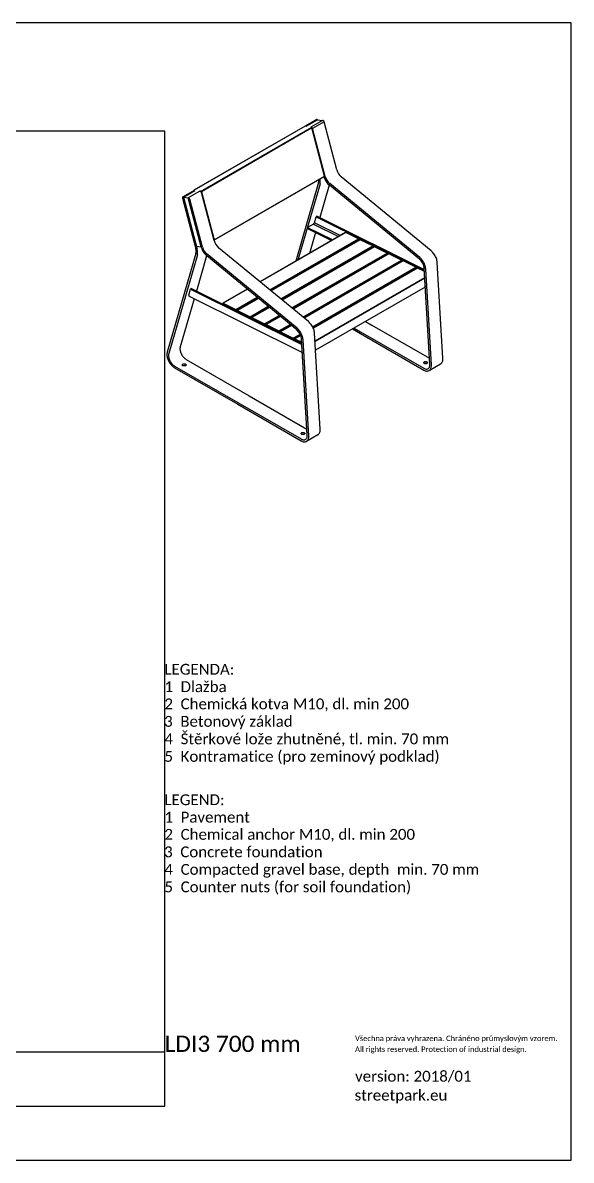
# Model space of a CAD drawing. Header units: millimetres. Extents: x 5064 to 11004, y 3085 to 7285.
# Drawn here: x 8981 to 11004, y 3085 to 7285 of the extents above; entities that cross this region are included whole.
import ezdxf

# ---------------------------------------------------------------- set-up
doc = ezdxf.new("R2010")
doc.units = ezdxf.units.MM
doc.header["$LTSCALE"] = 0.3
doc.layers.add('Nekreslit', color=6, linetype='Continuous', plot=False)
doc.styles.get("Standard").update_dxf_attribs({"font": 'calibri.ttf'})

msp = doc.modelspace()

# ---------------------------------------------------------------- linework, layer by layer
at = {"color": 7, "linetype": 'Continuous', "lineweight": 25}
for p, q in [((10022.3, 6903.3), (9612.4, 6666.7)), ((10022.9, 6903.4), (9612.8, 6666.7)), ((9636.8, 6662.8), (10046.9, 6899.5)), ((10047.3, 6896.7), (9640, 6661.5)), ((10026.3, 6902.9), (10022.9, 6903.4)), ((10065.4, 6927.5), (10023.5, 6903.4)), ((10026.3, 6902.9), (10024.3, 6903.2)), ((10026.3, 6902.9), (10068.7, 6927.4)), ((10086, 6924.6), (10043.6, 6900.1)), ((10043.6, 6900.1), (10046.9, 6899.5)), ((10045.6, 6899.7), (10043.6, 6900.1)), ((10094, 6719), (10047.3, 6896.7)), ((10095, 6718.3), (10047.5, 6898.8)), ((10092.5, 6919.2), (10050.1, 6894.7)), ((10096.6, 6717.9), (10050.1, 6894.7)), ((10068.7, 6927.4), (10066.7, 6927.7)), ((10068.7, 6927.4), (10086, 6924.6)), ((10088, 6924.2), (10086, 6924.6)), ((10139, 6742.4), (10092.5, 6919.2)), ((9686.1, 6482.3), (10094.9, 6718.3)), ((9686.7, 6483.9), (10094, 6719)), ((10072, 6695), (9987.8, 6404.4)), ((10077.4, 6690), (9996, 6409.2)), ((10111.6, 6686.1), (10076.8, 6565.8)), ((10094.8, 6718.2), (10096.6, 6717.9)), ((10444, 6412.7), (10112, 6685.8)), ((10445.2, 6418.4), (10113.2, 6691.5)), ((10487.6, 6442.9), (10155.6, 6716)), ((9569.6, 6638), (9619, 6450)), ((9612.8, 6666.3), (9570.4, 6641.8)), ((9573.7, 6641.7), (9571.7, 6642)), ((9573.7, 6641.7), (9616.1, 6666.1)), ((9573.7, 6641.7), (9591, 6638.8)), ((9621.4, 6460.4), (9573.7, 6641.7)), ((9573.7, 6641.7), (9624.3, 6449.1)), ((9633.4, 6663.3), (9591, 6638.8)), ((9591, 6638.8), (9638.7, 6457.5)), ((9638.7, 6457.5), (9591, 6638.8)), ((9593, 6638.5), (9591, 6638.8)), ((9612.4, 6666.6), (9612.5, 6666.1)), ((9616.1, 6666.1), (9612.8, 6666.7)), ((9612.8, 6666.7), (9612.9, 6666.3)), ((9616.1, 6666.1), (9614.1, 6666.5)), ((9633.4, 6663.3), (9636.8, 6662.8)), ((9635.4, 6663), (9633.4, 6663.3)), ((9636.9, 6662.4), (9636.8, 6662.8)), ((9640, 6661.5), (9686.7, 6483.9)), ((9686.4, 6481.1), (9640, 6657.9)), ((9644, 6456.6), (9597.5, 6633.4)), ((10056.5, 6546.7), (10062.9, 6568.8)), ((10066.5, 6570.9), (10062.9, 6568.8)), ((10062.9, 6568.8), (10462.3, 6370.6)), ((10066.5, 6570.9), (10462.1, 6374.5)), ((10171.8, 6510.6), (9856.4, 6328.6)), ((10172.7, 6510.6), (9856.8, 6328.3)), ((10052.9, 6542.2), (10030.9, 6529.5)), ((10030.9, 6529.5), (10031.2, 6525.3)), ((10030.9, 6529.5), (10124.2, 6483.2)), ((10031.2, 6525.3), (10120.4, 6481)), ((10060.8, 6510.6), (10038.5, 6433.7)), ((10052.9, 6542.2), (10146.2, 6495.9)), ((10152, 6499.2), (10056.5, 6546.7)), ((10219.2, 6487.5), (10172.7, 6510.6)), ((10220.2, 6487.6), (10173.6, 6510.7)), ((9892.5, 6298.9), (10219.2, 6487.5)), ((10220.7, 6485.1), (9894.8, 6297)), ((10224.7, 6484.4), (9897, 6295.2)), ((10225.6, 6484.3), (9897.4, 6294.9)), ((10220.9, 6482.2), (10220.7, 6485.1)), ((10221.5, 6482.6), (10221.3, 6485.9)), ((10272.1, 6461.2), (10225.6, 6484.3)), ((10273.1, 6461.3), (10226.6, 6484.4)), ((9619.5, 6433.7), (9513.6, 6068.6)), ((9624.9, 6428.8), (9519.1, 6063.7)), ((9621.4, 6460.4), (9638.7, 6457.5)), ((9992.6, 6157.1), (9660.6, 6430.3)), ((10035, 6181.6), (9703, 6454.8)), ((9933.1, 6265.5), (10272.1, 6461.2)), ((10273.6, 6458.8), (9935.4, 6263.6)), ((10277.6, 6458.1), (9937.6, 6261.8)), ((10278.5, 6458.1), (9938, 6261.5)), ((9973.7, 6232.1), (10325, 6435)), ((10326.5, 6432.6), (9976, 6230.2)), ((10330.5, 6431.9), (9978.1, 6228.5)), ((10331.4, 6431.8), (9978.5, 6228.1)), ((10273.8, 6455.9), (10273.6, 6458.8)), ((10274.4, 6456.3), (10274.2, 6459.7)), ((10325, 6435), (10278.5, 6458.1)), ((10326, 6435.1), (10279.5, 6458.2)), ((10326.7, 6429.7), (10326.5, 6432.6)), ((10327.3, 6430), (10327.1, 6433.4)), ((10377.9, 6408.7), (10331.4, 6431.8)), ((10378.9, 6408.8), (10332.4, 6431.9)), ((9659.1, 6424.9), (9621.3, 6294.6)), ((9991.4, 6151.4), (9659.4, 6424.6)), ((10014.2, 6198.7), (10377.9, 6408.7)), ((10379.4, 6406.3), (10016.6, 6196.8)), ((10383.4, 6405.6), (10018.7, 6195.1)), ((10384.3, 6405.6), (10019.1, 6194.7)), ((10379.6, 6403.4), (10379.4, 6406.3)), ((10380.2, 6403.8), (10380, 6407.1)), ((10430.8, 6382.5), (10384.3, 6405.6)), ((10431.8, 6382.6), (10385.3, 6405.7)), ((10530.7, 6046.3), (10509.9, 6400.3)), ((10050.2, 6162.7), (10430.8, 6382.5)), ((10432.3, 6380.1), (10051.5, 6160.2)), ((10436.3, 6379.3), (10052.6, 6157.8)), ((10437.2, 6379.3), (10052.8, 6157.4)), ((10059, 6111), (10463.8, 6344.7)), ((10432.5, 6377.2), (10432.3, 6380.1)), ((10433.1, 6377.5), (10432.9, 6380.9)), ((10462.6, 6366.7), (10437.2, 6379.3)), ((10462.5, 6367.3), (10438.2, 6379.4)), ((10482.6, 6024.6), (10461.9, 6378.6)), ((10488.3, 6021.8), (10467.5, 6375.8)), ((9593.4, 6279.3), (9599.8, 6301.5)), ((9603.3, 6303.5), (9599.8, 6301.5)), ((9599.8, 6301.5), (10010.5, 6097.6)), ((9603.3, 6303.5), (10010.2, 6101.5)), ((9809.2, 6301.3), (9719.2, 6249.4)), ((9809.6, 6301), (9720.1, 6249.3)), ((10464, 6341.6), (10059.2, 6107.9)), ((10465.9, 6309.5), (10061.1, 6075.8)), ((10465.7, 6313.7), (10465.9, 6309.5)), ((9613.1, 6266.3), (9561.5, 6088.2)), ((9595, 6275.3), (10012.2, 6068.2)), ((9766.7, 6226.2), (9845.3, 6271.6)), ((9847.6, 6269.7), (9768.2, 6223.8)), ((9849.8, 6268), (9772.1, 6223.1)), ((9850.2, 6267.6), (9773, 6223.1)), ((9718.2, 6247.5), (9718.3, 6246.5)), ((9765.4, 6223.7), (9718.8, 6246.8)), ((9718.8, 6246.8), (9718.8, 6246.2)), ((9720.1, 6249.3), (9766.7, 6226.2)), ((9765.4, 6223.1), (9765.4, 6223.7)), ((9768.2, 6223.8), (9768.3, 6221.6)), ((9771.1, 6221.3), (9771.2, 6220.2)), ((9818.3, 6197.5), (9771.7, 6220.6)), ((9771.7, 6220.6), (9771.7, 6219.9)), ((9773, 6223.1), (9819.6, 6200)), ((9819.6, 6200), (9885.9, 6238.3)), ((9888.2, 6236.3), (9821.1, 6197.6)), ((9890.4, 6234.6), (9825, 6196.9)), ((9890.8, 6234.3), (9825.9, 6196.8)), ((9818.3, 6196.8), (9818.3, 6197.5)), ((9821.1, 6197.6), (9821.2, 6195.4)), ((9824, 6195), (9824.1, 6193.9)), ((9871.2, 6171.2), (9824.6, 6194.3)), ((9824.6, 6194.3), (9824.6, 6193.7)), ((9825.9, 6196.8), (9872.5, 6173.7)), ((9872.5, 6173.7), (9926.5, 6204.9)), ((9928.8, 6203), (9874, 6171.3)), ((9930.9, 6201.2), (9877.9, 6170.6)), ((9931.3, 6200.9), (9878.8, 6170.6)), ((10245.7, 6182.4), (10269.1, 6168.8)), ((9871.2, 6170.6), (9871.2, 6171.2)), ((9874, 6171.3), (9874.1, 6169.1)), ((9876.9, 6168.8), (9877, 6167.7)), ((9924.1, 6145), (9877.5, 6168.1)), ((9877.5, 6168.1), (9877.5, 6167.4)), ((9878.8, 6170.6), (9925.4, 6147.5)), ((9924.1, 6144.3), (9924.1, 6145)), ((9925.4, 6147.5), (9967, 6171.5)), ((9969.4, 6169.6), (9926.9, 6145.1)), ((9926.9, 6145.1), (9927, 6142.8)), ((9929.8, 6142.5), (9929.9, 6141.4)), ((9977, 6118.7), (9930.4, 6141.8)), ((9930.4, 6141.8), (9930.4, 6141.1)), ((9971.5, 6167.8), (9930.8, 6144.4)), ((9971.9, 6167.5), (9931.7, 6144.3)), ((9931.7, 6144.3), (9978.3, 6121.2)), ((9978.3, 6121.2), (10003.8, 6135.9)), ((10005, 6133.4), (9979.8, 6118.8)), ((10078.1, 5785), (10057.4, 6139.1)), ((10197.6, 6154.6), (10226.7, 6137.8)), ((10203.2, 6157.9), (10226.7, 6144.3)), ((10226.7, 6144.3), (10460, 6009.6)), ((10226.7, 6137.8), (10460, 6003.1)), ((10269.1, 6168.8), (10481.3, 6046.3)), ((9977, 6118), (9977, 6118.7)), ((9979.8, 6118.8), (9979.9, 6116.6)), ((9982.7, 6116.2), (9982.8, 6115.2)), ((10010.2, 6102.2), (9983.3, 6115.5)), ((9983.3, 6115.5), (9983.4, 6114.9)), ((10006.1, 6131), (9983.7, 6118.1)), ((10006.3, 6130.5), (9984.6, 6118)), ((9984.6, 6118), (10010, 6105.5)), ((10030.1, 5763.3), (10009.3, 6117.4)), ((10035.7, 5760.5), (10014.9, 6114.6)), ((9540.8, 6017.8), (9774.2, 5883.1)), ((9540.8, 6011.3), (9774.2, 5876.6)), ((9583.2, 6042.3), (9816.6, 5907.6)), ((10480, 6001.1), (10522.5, 6025.6)), ((9774.2, 5883.1), (10007.5, 5748.4)), ((9816.6, 5907.6), (10028.8, 5785.1)), ((9774.2, 5876.6), (10007.5, 5741.9)), ((10027.5, 5739.9), (10069.9, 5764.4))]:
    msp.add_line(p, q, dxfattribs=at)
at = {"color": 7, "linetype": 'Continuous', "lineweight": 25, "flags": 128}
for points in [[(9571.7, 6642), (9571.1, 6642), (9570.5, 6641.8), (9570.1, 6641.5), (9569.7, 6641), (9569.5, 6640.4), (9569.4, 6639.7), (9569.4, 6638.9), (9569.6, 6638)], [(10509.9, 6400.3), (10509.6, 6403.7), (10509, 6407.2), (10508.1, 6410.8), (10507, 6414.5), (10505.6, 6418.1), (10503.9, 6421.7), (10502.1, 6425.2), (10500.1, 6428.6), (10497.8, 6431.8), (10495.5, 6434.9), (10492.9, 6437.8), (10490.3, 6440.5), (10487.6, 6442.9)], [(10467.5, 6375.8), (10467.2, 6379.2), (10466.6, 6382.8), (10465.7, 6386.3), (10464.5, 6390), (10463.1, 6393.6), (10461.5, 6397.2), (10459.7, 6400.7), (10457.6, 6404.1), (10455.4, 6407.3), (10453, 6410.4), (10450.5, 6413.3), (10447.9, 6416), (10445.2, 6418.4)], [(10057.4, 6139.1), (10057, 6142.5), (10056.4, 6146), (10055.6, 6149.6), (10054.4, 6153.2), (10053, 6156.8), (10051.4, 6160.4), (10049.6, 6163.9), (10047.5, 6167.3), (10045.3, 6170.6), (10042.9, 6173.7), (10040.4, 6176.6), (10037.8, 6179.2), (10035, 6181.6)], [(10014.9, 6114.6), (10014.6, 6118), (10014, 6121.5), (10013.1, 6125.1), (10012, 6128.7), (10010.6, 6132.3), (10009, 6135.9), (10007.1, 6139.4), (10005.1, 6142.8), (10002.9, 6146.1), (10000.5, 6149.2), (9998, 6152.1), (9995.3, 6154.7), (9992.6, 6157.1)], [(9513.6, 6068.6), (9513, 6065.9), (9512.6, 6063), (9512.5, 6059.8), (9512.7, 6056.6), (9513.1, 6053.2), (9513.8, 6049.7), (9514.8, 6046.2), (9516, 6042.6), (9517.4, 6039.1), (9519.1, 6035.6), (9520.9, 6032.2), (9523, 6028.8), (9525.2, 6025.7), (9527.6, 6022.7), (9530.1, 6019.9), (9532.7, 6017.3), (9535.3, 6015), (9538.1, 6013), (9540.8, 6011.3)], [(9519.1, 6063.7), (9518.5, 6061.2), (9518.2, 6058.6), (9518.2, 6055.7), (9518.5, 6052.8), (9519, 6049.7), (9519.7, 6046.5), (9520.8, 6043.4), (9522, 6040.2), (9523.5, 6037.1), (9525.2, 6034), (9527.1, 6031.1), (9529.1, 6028.3), (9531.3, 6025.7), (9533.6, 6023.4), (9535.9, 6021.2), (9538.4, 6019.4), (9540.8, 6017.8)], [(9561.5, 6088.2), (9560.9, 6085.7), (9560.7, 6083.1), (9560.6, 6080.2), (9560.9, 6077.3), (9561.4, 6074.2), (9562.2, 6071), (9563.2, 6067.9), (9564.5, 6064.7), (9565.9, 6061.6), (9567.6, 6058.5), (9569.5, 6055.6), (9571.5, 6052.8), (9573.7, 6050.2), (9576, 6047.9), (9578.4, 6045.7), (9580.8, 6043.9), (9583.2, 6042.3)], [(9571.2, 6024.7), (9572.4, 6025.3), (9573.9, 6025.7), (9575.4, 6025.9), (9577, 6025.9), (9578.5, 6025.7), (9579.9, 6025.3), (9581.1, 6024.7), (9582.1, 6024), (9582.8, 6023.2), (9583.1, 6022.3), (9583.1, 6021.4), (9582.8, 6020.5), (9582.1, 6019.7), (9581.1, 6019), (9579.9, 6018.5), (9578.5, 6018.1), (9577, 6017.9), (9575.4, 6017.9), (9573.9, 6018.1), (9572.4, 6018.5), (9571.2, 6019), (9570.2, 6019.7), (9569.6, 6020.5), (9569.2, 6021.4), (9569.2, 6022.3), (9569.6, 6023.2), (9570.2, 6024), (9571.2, 6024.7)], [(10460, 6009.6), (10462.5, 6008.4), (10465, 6007.4), (10467.3, 6006.8), (10469.6, 6006.6), (10471.8, 6006.7), (10473.9, 6007.1), (10475.7, 6007.9), (10477.4, 6009), (10478.9, 6010.4), (10480.1, 6012.2), (10481.2, 6014.2), (10481.9, 6016.5), (10482.4, 6019), (10482.7, 6021.7), (10482.6, 6024.6)], [(10460, 6003.1), (10462.8, 6001.7), (10465.5, 6000.6), (10468.1, 5999.8), (10470.7, 5999.4), (10473.2, 5999.3), (10475.5, 5999.5), (10477.7, 6000.1), (10479.8, 6001), (10481.6, 6002.2), (10483.3, 6003.7), (10484.7, 6005.6), (10486, 6007.7), (10486.9, 6010.1), (10487.7, 6012.7), (10488.1, 6015.5), (10488.3, 6018.6), (10488.3, 6021.8)], [(10462.2, 6032.9), (10463.4, 6033.5), (10464.8, 6033.9), (10466.3, 6034.1), (10467.9, 6034.1), (10469.4, 6033.9), (10470.8, 6033.5), (10472.1, 6032.9), (10473, 6032.2), (10473.7, 6031.4), (10474.1, 6030.5), (10474.1, 6029.6), (10473.7, 6028.7), (10473, 6027.9), (10472.1, 6027.2), (10470.8, 6026.6), (10469.4, 6026.2), (10467.9, 6026), (10466.3, 6026), (10464.8, 6026.2), (10463.4, 6026.6), (10462.2, 6027.2), (10461.2, 6027.9), (10460.5, 6028.7), (10460.2, 6029.6), (10460.2, 6030.5), (10460.5, 6031.4), (10461.2, 6032.2), (10462.2, 6032.9)], [(10522.5, 6025.6), (10524.1, 6026.7), (10525.7, 6028.2), (10527.2, 6030.1), (10528.4, 6032.2), (10529.4, 6034.6), (10530.1, 6037.2), (10530.5, 6040), (10530.7, 6043.1), (10530.7, 6046.3)], [(10007.5, 5748.4), (10010, 5747.1), (10012.4, 5746.2), (10014.8, 5745.6), (10017.1, 5745.3), (10019.3, 5745.4), (10021.3, 5745.8), (10023.2, 5746.6), (10024.9, 5747.7), (10026.3, 5749.2), (10027.6, 5750.9), (10028.6, 5752.9), (10029.4, 5755.2), (10029.9, 5757.7), (10030.1, 5760.4), (10030.1, 5763.3)], [(10007.5, 5741.9), (10010.2, 5740.4), (10012.9, 5739.3), (10015.6, 5738.5), (10018.1, 5738.1), (10020.6, 5738), (10023, 5738.2), (10025.2, 5738.8), (10027.2, 5739.7), (10029.1, 5741), (10030.8, 5742.5), (10032.2, 5744.3), (10033.4, 5746.5), (10034.4, 5748.8), (10035.1, 5751.5), (10035.6, 5754.3), (10035.8, 5757.3), (10035.7, 5760.5)], [(10009.6, 5771.7), (10010.8, 5772.2), (10012.3, 5772.6), (10013.8, 5772.8), (10015.4, 5772.8), (10016.9, 5772.6), (10018.3, 5772.2), (10019.5, 5771.7), (10020.5, 5770.9), (10021.2, 5770.1), (10021.5, 5769.2), (10021.5, 5768.3), (10021.2, 5767.5), (10020.5, 5766.6), (10019.5, 5765.9), (10018.3, 5765.4), (10016.9, 5765), (10015.4, 5764.8), (10013.8, 5764.8), (10012.3, 5765), (10010.8, 5765.4), (10009.6, 5765.9), (10008.6, 5766.6), (10008, 5767.5), (10007.6, 5768.3), (10007.6, 5769.2), (10008, 5770.1), (10008.6, 5770.9), (10009.6, 5771.7)], [(10069.9, 5764.4), (10071.5, 5765.4), (10073.2, 5767), (10074.6, 5768.8), (10075.8, 5770.9), (10076.8, 5773.3), (10077.5, 5776), (10078, 5778.8), (10078.2, 5781.8), (10078.1, 5785)]]:
    msp.add_lwpolyline(points, dxfattribs=at)
at = {"color": 7, "linetype": 'Continuous', "lineweight": 25}
for centre, radius, start, end in [((10042.2, 6892.6), 8.1, 14.7383, 49.2248), ((10066.3, 6925.9), 1.9, 78.4127, 119.1014), ((10085.8, 6917.7), 6.86, 11.9834, 71.3753), ((10189.6, 6755.9), 52.4, 194.9513, 229.4979), ((10045.6, 6701.9), 27.3, 345.3439, 7.3896), ((10040.5, 6699), 38, 346.2829, 13.8482), ((10154.5, 6735.6), 65.5, 196.9949, 229.5081), ((10147.2, 6731.4), 52.4, 194.9513, 229.4979), ((9590.8, 6632), 6.86, 11.9834, 71.3753), ((9613.7, 6664.6), 1.9, 78.4127, 119.1014), ((9633.2, 6656.5), 6.86, 11.9834, 71.3753), ((10172.8, 6508.9), 2, 63.6026, 119.9973), ((10172.2, 6509.8), 0.938, 58.3487, 115.8153), ((10173.3, 6509.7), 1.04, 67.5459, 124.6198), ((9737.1, 6494.6), 52.4, 194.9513, 229.4979), ((10219.8, 6486.6), 1.04, 67.5459, 124.6198), ((10217.7, 6484.8), 3.06, 4.8306, 59.8045), ((10219.3, 6485.8), 2, 3.3562, 63.6026), ((10220.4, 6486), 0.92, 291.2308, 357.5061), ((10225.7, 6482.6), 2, 63.6026, 119.9973), ((10225.1, 6483.5), 0.938, 58.3487, 115.8153), ((10226.2, 6483.5), 1.04, 67.5459, 124.6198), ((9589.1, 6441), 31.2, 346.4777, 16.6741), ((9586.9, 6437.9), 39, 346.4777, 16.6741), ((9701.9, 6474.3), 65.4, 194.9133, 229.5358), ((9694.7, 6470.1), 52.4, 194.9513, 229.4979), ((10272.7, 6460.4), 1.04, 67.5459, 124.6198), ((10270.6, 6458.6), 3.06, 4.8306, 59.8045), ((10272.2, 6459.5), 2, 3.3562, 63.6026), ((10273.3, 6459.7), 0.92, 291.2308, 357.5061), ((10278.6, 6456.4), 2, 63.6026, 119.9973), ((10278, 6457.3), 0.938, 58.3487, 115.8153), ((10279.1, 6457.2), 1.04, 67.5459, 124.6198), ((10325.6, 6434.1), 1.04, 67.5459, 124.6198), ((10323.5, 6432.3), 3.06, 4.8306, 59.8045), ((10325.1, 6433.3), 2, 3.3562, 63.6026), ((10326.2, 6433.4), 0.92, 291.2308, 357.5061), ((10331.5, 6430.1), 2, 63.6026, 119.9973), ((10330.9, 6431), 0.938, 58.3487, 115.8153), ((10332, 6431), 1.04, 67.5459, 124.6198), ((10378.5, 6407.9), 1.04, 67.5459, 124.6198), ((10376.4, 6406.1), 3.06, 4.8306, 59.8045), ((10378, 6407), 2, 3.3562, 63.6026), ((10379.1, 6407.2), 0.92, 291.2308, 357.5061), ((10384.4, 6403.9), 2, 63.6026, 119.9973), ((10383.8, 6404.8), 0.938, 58.3487, 115.8153), ((10384.9, 6404.7), 1.04, 67.5459, 124.6198), ((10411.2, 6373.8), 50.9, 5.4864, 49.895), ((10431.4, 6381.6), 1.04, 67.5459, 124.6198), ((10429.3, 6379.8), 3.06, 4.8306, 59.8045), ((10430.9, 6380.8), 2, 3.3562, 63.6026), ((10432, 6380.9), 0.951, 292.4476, 356.2893), ((10437.3, 6377.6), 2, 63.6026, 119.9973), ((10436.7, 6378.5), 0.938, 58.3487, 115.8153), ((10437.8, 6378.4), 1.04, 67.5459, 124.6198), ((9720.2, 6247.7), 2, 119.9973, 183.3562), ((9719.1, 6247.7), 0.903, 189.5368, 250.0345), ((9721.7, 6246.9), 2.9, 123.1228, 181.4253), ((9719.6, 6248.5), 0.938, 58.3487, 115.8153), ((9768.3, 6223.8), 2.9, 123.1228, 181.4253), ((9766.6, 6226.7), 3.28, 246.8233, 297.8869), ((9765.1, 6223.6), 3.06, 4.8306, 59.8045), ((9773.1, 6221.4), 2, 119.9973, 183.3562), ((9772, 6221.4), 0.903, 189.5368, 250.0345), ((9774.6, 6220.7), 2.9, 123.1228, 181.4253), ((9772.5, 6222.3), 0.938, 58.3487, 115.8153), ((9821.2, 6197.5), 2.9, 123.1228, 181.4253), ((9819.5, 6200.5), 3.28, 246.8233, 297.8869), ((9818, 6197.3), 3.06, 4.8306, 59.8045), ((9826, 6195.1), 2, 119.9973, 183.3562), ((9824.9, 6195.2), 0.903, 189.5368, 250.0345), ((9827.5, 6194.4), 2.9, 123.1228, 181.4253), ((9825.4, 6196), 0.938, 58.3487, 115.8153), ((9874.1, 6171.3), 2.9, 123.1228, 181.4253), ((9872.4, 6174.2), 3.28, 246.8233, 297.8869), ((9870.9, 6171.1), 3.06, 4.8306, 59.8045), ((9878.9, 6168.9), 2, 119.9973, 183.3562), ((9877.8, 6168.9), 0.903, 189.5368, 250.0345), ((9880.4, 6168.1), 2.9, 123.1228, 181.4253), ((9878.3, 6169.8), 0.938, 58.3487, 115.8153), ((9927, 6145), 2.9, 123.1228, 181.4253), ((9925.4, 6148), 3.28, 246.8233, 297.8869), ((9923.8, 6144.8), 3.06, 4.8306, 59.8045), ((9931.8, 6142.6), 2, 119.9973, 183.3562), ((9930.7, 6142.7), 0.903, 189.5368, 250.0345), ((9933.3, 6141.9), 2.9, 123.1228, 181.4253), ((9931.2, 6143.5), 0.938, 58.3487, 115.8153), ((9958.7, 6112.5), 50.9, 5.4864, 49.895), ((9979.9, 6118.8), 2.9, 123.1228, 181.4253), ((9978.3, 6121.7), 3.28, 246.8233, 297.8869), ((9976.7, 6118.6), 3.06, 4.8306, 59.8045), ((9984.7, 6116.4), 2, 119.9973, 183.3562), ((9983.6, 6116.4), 0.903, 189.5368, 250.0345), ((9986.2, 6115.6), 2.9, 123.1228, 181.4253), ((9984.1, 6117.2), 0.938, 58.3487, 115.8153), ((9576.2, 6008.3), 11.1, 68.1612, 111.8389), ((10467.1, 6016.5), 11.1, 68.1612, 111.8389), ((10014.6, 5755.2), 11.1, 68.1612, 111.8389)]:
    msp.add_arc(centre, radius, start, end, dxfattribs=at)
for centre, major_axis, ratio, start_param, end_param in [((10022, 6900.8), (1.08, 2.59), 0.471, 0.111127, 0.552649), ((10046, 6896.9), (1.08, 2.59), 0.471, 4.823516, 6.394312), ((10092.7, 6719.2), (2.31, -0.96), 0.146118, 6.172058, 7.301333), ((9614.7, 6665.7), (2.31, -0.96), 0.146118, 2.588944, 3.25272), ((9638.7, 6661.8), (2.31, -0.96), 0.146118, 1.018148, 2.588944), ((10053.7, 6545), (2.67, 3.12), 0.400168, 3.990189, 5.560986), ((9685.4, 6484.1), (1.08, 2.59), 0.471, 4.296639, 4.823516), ((9599.7, 6283), (5.03, 7.53), 0.523391, 2.386116, 3.209126)]:
    msp.add_ellipse(centre, major_axis=major_axis, ratio=ratio, start_param=start_param, end_param=end_param, dxfattribs=at)
at = {"layer": 'Nekreslit'}
msp.add_line((5464.4, 3485.3), (9504.4, 3485.3), dxfattribs=at)
for points in [[(5064.4, 3085.3), (11004.4, 3085.3), (11004.4, 7285.3), (5064.4, 7285.3)], [(5464.4, 3285.3), (9504.4, 3285.3), (9504.4, 6885.3), (5464.4, 6885.3)]]:
    msp.add_lwpolyline(points, close=True, dxfattribs=at)

# ---------------------------------------------------------------- texts
for s, height, p in [('LEGENDA:', 40, (9503.3, 4878.1)), ('1  Dlažba', 40, (9503.3, 4813.8)), ('2  Chemická kotva M10, dl. min 200', 40, (9503.3, 4750.3)), ('3  Betonový základ', 40, (9502.2, 4685.8)), ('4  Štěrkové lože zhutněné, tl. min. 70 mm', 40, (9503.3, 4621.1)), ('5  Kontramatice (pro zeminový podklad)', 40, (9503.3, 4556.5)), ('LEGEND:', 40, (9503.3, 4396.4)), ('1  Pavement', 40, (9503.3, 4332.1)), ('2  Chemical anchor M10, dl. min 200', 40, (9503.3, 4268.6)), ('3  Concrete foundation', 40, (9502.2, 4204)), ('4  Compacted gravel base, depth  min. 70 mm', 40, (9503.3, 4139.3)), ('5  Counter nuts (for soil foundation)', 40, (9503.3, 4074.7)), ('LDI3 700 mm ', 60, (9504.4, 3485.3)), ('Všechna práva vyhrazena. Chráněno průmyslovým vzorem.', 20, (10206.7, 3525.3)), ('All rights reserved. Protection of industrial design.', 20, (10206.7, 3485.3)), ('version: 2018/01', 40, (10206.7, 3375.5)), ('streetpark.eu', 40, (10205.1, 3305.6))]:
    msp.add_text(s, height=height).set_placement(p)

doc.saveas('drawing.dxf')
